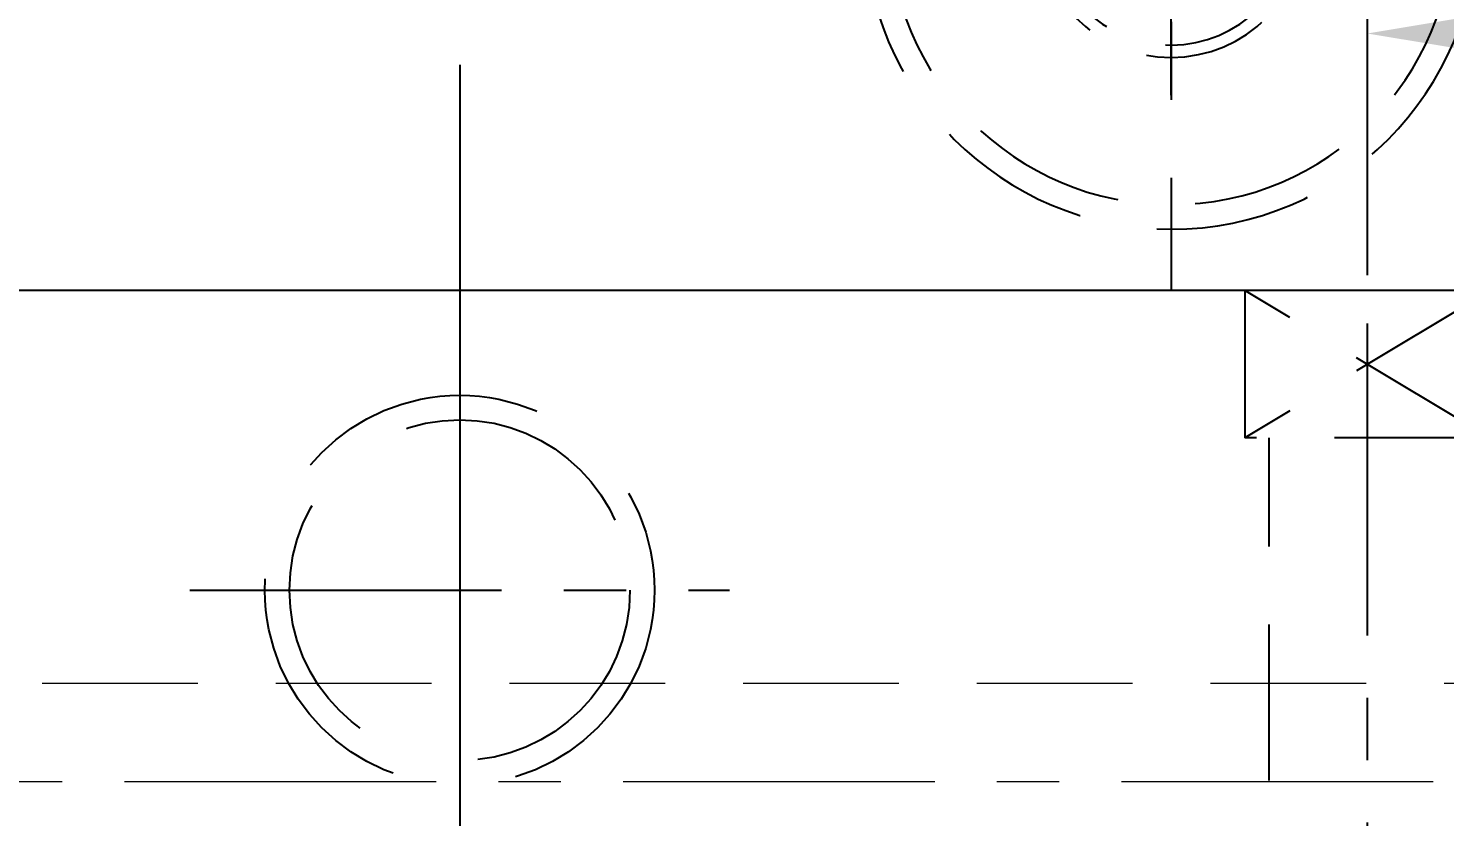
# Model space of a CAD drawing. Header units: inches. Extents: x 143011 to 144494, y -46023 to -44974.
# Drawn here: x 143768 to 143825.7, y -45107.8 to -45075.7 of the extents above; entities that cross this region are included whole.
import ezdxf

# ---------------------------------------------------------------- set-up
doc = ezdxf.new("R2010")
doc.units = ezdxf.units.IN
doc.header["$LTSCALE"] = 2
doc.header["$MEASUREMENT"] = 0
doc.header["$PDMODE"] = 3
doc.header["$PDSIZE"] = 0.3125
for name, pattern in [('CENTER', [50.8, 31.75, -6.35, 6.35, -6.35]), ('DASHED', [0.75, 0.5, -0.25]), ('HIDDEN', [9.525, 6.35, -3.175])]:
    doc.linetypes.add(name, pattern=pattern)
doc.layers.get('0').update_dxf_attribs({"linetype": 'CONTINUOUS'})
doc.layers.get('Defpoints').update_dxf_attribs({"linetype": 'CONTINUOUS'})
for name, color, linetype in [('CAV-COR', 1, 'CONTINUOUS'), ('SCREW', 52, 'HIDDEN'), ('SP', 3, 'CONTINUOUS'), ('wr2', 41, 'DASHED')]:
    doc.layers.add(name, color=color, linetype=linetype)
doc.layers.add('dim', color=3, linetype='CONTINUOUS', lineweight=15)
doc.layers.add('WR', color=122, linetype='HIDDEN', lineweight=18)
doc.styles.add('ROMANC', font='romanc', dxfattribs={"width": 0.6, "height": 1})
doc.styles.get("Standard").update_dxf_attribs({"font": 'txt.shx', "width": 0.67})
doc.dimstyles.new('2.00', dxfattribs={"dimtxt": 5, "dimasz": 4, "dimexe": 0.666, "dimexo": 0.626, "dimgap": 1, "dimtad": 0, "dimzin": 0, "dimdsep": 46, "dimtxsty": 'Standard', "dimcen": 0.09, "dimclrd": 3, "dimclre": 3, "dimclrt": 7, "dimazin": 0, "dimtfac": 1, "dimtofl": 0, "dimtmove": 0, "dimatfit": 0, "dimfxl": 0, "dimtolj": 1, "dimtzin": 0, "dimarcsym": 0})

# ---------------------------------------------------------------- blocks, each defined once
blk = doc.blocks.new('20130710.090407')
at = {"layer": 'SCREW', "linetype": 'CENTER', "ltscale": 0.15}
for p, q in [((0, -7.042), (0, 7.042)), ((-7, 0), (7, 0))]:
    blk.add_line(p, q, dxfattribs=at)
at = {"layer": 'SCREW', "linetype": 'HIDDEN', "ltscale": 0.4}
blk.add_lwpolyline([(-1.443, 2.5), (-2.887, 0), (-1.443, -2.5), (1.443, -2.5), (2.887, 0), (1.443, 2.5)], close=True, dxfattribs=at)
for radius in [5.5, 5, 3]:
    blk.add_circle((0, 0), radius, dxfattribs=at)
at = {"layer": 'dim', "style": 'ROMANC', "width": 0.8}
blk.add_text('M6', height=3.1716, dxfattribs=at).set_placement((-2.885, -1.703))
blk = doc.blocks.new('20130710.090411')
at = {"layer": 'SP', "color": 145, "linetype": 'CENTER', "ltscale": 0.25}
for p, q in [((0, 15), (0, -15)), ((-15, 0), (15, 0))]:
    blk.add_line(p, q, dxfattribs=at)
at = {"layer": 'SP', "color": 145, "linetype": 'HIDDEN', "ltscale": 0.5}
for radius in [12.5, 11.5]:
    blk.add_circle((0, 0), radius, dxfattribs=at)
at = {"layer": 'SCREW'}
blk.add_blockref('20130710.090407', (0, 0), dxfattribs=at)
blk = doc.blocks.new('*D37773')
at = {"layer": 'Defpoints', "color": 0}
for p in [(143822.577, -45075.945), (143822.577, -45086.419), (143870.577, -45095.419)]:
    blk.add_point(p, dxfattribs=at)
at = {"layer": 'dim', "color": 3, "linetype": 'ByBlock', "lineweight": -2}
for p, q in [((143822.577, -45085.793), (143822.577, -45075.279)), ((143870.577, -45094.793), (143870.577, -45075.279)), ((143826.577, -45075.945), (143839.935, -45075.945)), ((143866.577, -45075.945), (143854.218, -45075.945))]:
    blk.add_line(p, q, dxfattribs=at)
at = {"layer": 'dim', "color": 3, "linetype": 'ByBlock'}
for points in [[(143826.577, -45075.278), (143826.577, -45076.611), (143822.577, -45075.945)], [(143866.577, -45076.611), (143866.577, -45075.278), (143870.577, -45075.945)]]:
    blk.add_solid(points, dxfattribs=at)
at = {"layer": 'dim', "color": 7, "linetype": 'ByBlock', "insert": (143847.077, -45075.945), "char_height": 5, "attachment_point": 5}
blk.add_mtext('\\A1;48.00', dxfattribs=at)

msp = doc.modelspace()

# ---------------------------------------------------------------- linework, layer by layer
at = {"linetype": 'CENTER', "ltscale": 0.5}
msp.add_line((143785.577, -45026.419), (143785.577, -45526.419), dxfattribs=at)
at = {"color": 8, "linetype": 'CENTER', "ltscale": 0.2}
msp.add_line((143774.577, -45098.619), (143796.577, -45098.619), dxfattribs=at)
at = {"color": 8, "linetype": 'HIDDEN', "ltscale": 0.8}
for radius in [7.938, 6.938]:
    msp.add_circle((143785.577, -45098.619), radius, dxfattribs=at)
at = {"layer": 'CAV-COR', "linetype": 'ByBlock'}
msp.add_line((143862.577, -45086.419), (143708.577, -45086.419), dxfattribs=at)
at = {"layer": 'WR', "linetype": 'HIDDEN', "ltscale": 0.5}
msp.add_line((143841.577, -45102.419), (143729.577, -45102.419), dxfattribs=at)
at = {"layer": 'WR', "linetype": 'CENTER', "ltscale": 0.2}
msp.add_line((143845.577, -45106.419), (143700.577, -45106.419), dxfattribs=at)
at = {"layer": 'wr2', "linetype": 'HIDDEN', "ltscale": 0.5}
for p, q in [((143827.577, -45092.419), (143817.577, -45086.419)), ((143827.577, -45086.419), (143817.577, -45092.419)), ((143817.577, -45086.419), (143817.577, -45092.419)), ((143827.577, -45086.419), (143817.577, -45086.419)), ((143827.577, -45092.419), (143817.577, -45092.419)), ((143818.577, -45125.419), (143818.577, -45092.419))]:
    msp.add_line(p, q, dxfattribs=at)
at = {"layer": 'wr2', "linetype": 'CENTER', "ltscale": 0.2}
msp.add_line((143822.577, -45161.419), (143822.577, -45086.419), dxfattribs=at)

# ---------------------------------------------------------------- block references
at = {"layer": 'dim', "linetype": 'ByBlock', "xscale": -1}
msp.add_blockref('20130710.090411', (143814.577, -45071.419), dxfattribs=at)

# ---------------------------------------------------------------- dimensions: what is measured, and where the dimension line sits
at = {"layer": 'dim', "linetype": 'ByBlock'}
dim = msp.add_linear_dim(base=(143822.577, -45075.945), p1=(143870.577, -45095.419), p2=(143822.577, -45086.419), angle=180, dimstyle='2.00', dxfattribs=at)
dim.commit()
dim.dimension.update_dxf_attribs({"geometry": '*D37773', "text_midpoint": (143847.077, -45075.945), "dimtype": 160})

doc.saveas('drawing.dxf')
